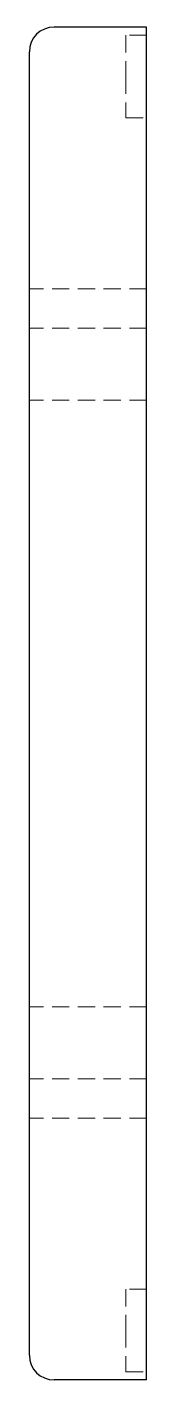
# Model space of a CAD drawing. Header units: millimetres. Extents: x 43 to 227, y 5 to 162.
# Drawn here: x 218.7 to 227.3, y 7 to 107 of the extents above.
import ezdxf

# ---------------------------------------------------------------- set-up
doc = ezdxf.new("R2010")
doc.units = ezdxf.units.MM
doc.linetypes.add('HIDDEN', pattern=[1.905, 1.27, -0.635])

msp = doc.modelspace()

# ---------------------------------------------------------------- linework, layer by layer
at = {"color": 7, "linetype": 'Continuous', "lineweight": 25}
for p, q in [((227.33, 107), (220.5, 107)), ((227.33, 7), (227.33, 107)), ((218.67, 8.83), (218.67, 105.17)), ((227.33, 7), (220.5, 7))]:
    msp.add_line(p, q, dxfattribs=at)
at = {"color": 7, "linetype": 'HIDDEN', "lineweight": 18}
for p, q in [((225.8, 106.39), (225.8, 103.34)), ((227.33, 106.39), (225.8, 106.39)), ((225.8, 103.34), (225.8, 100.29)), ((225.8, 100.29), (227.33, 100.29)), ((227.33, 87.64), (218.67, 87.64)), ((227.33, 84.75), (218.67, 84.75)), ((227.33, 79.41), (218.67, 79.41)), ((227.33, 34.59), (218.67, 34.59)), ((227.33, 29.25), (218.67, 29.25)), ((227.33, 26.36), (218.67, 26.36)), ((225.8, 13.71), (225.8, 10.66)), ((227.33, 13.71), (225.8, 13.71)), ((225.8, 10.66), (225.8, 7.61)), ((225.8, 7.61), (227.33, 7.61))]:
    msp.add_line(p, q, dxfattribs=at)
at = {"color": 7, "linetype": 'Continuous', "lineweight": 25}
for centre, start, end in [((220.5, 105.17), 90, 180), ((220.5, 8.83), 180, 270)]:
    msp.add_arc(centre, 1.83, start, end, dxfattribs=at)

doc.saveas('drawing.dxf')
